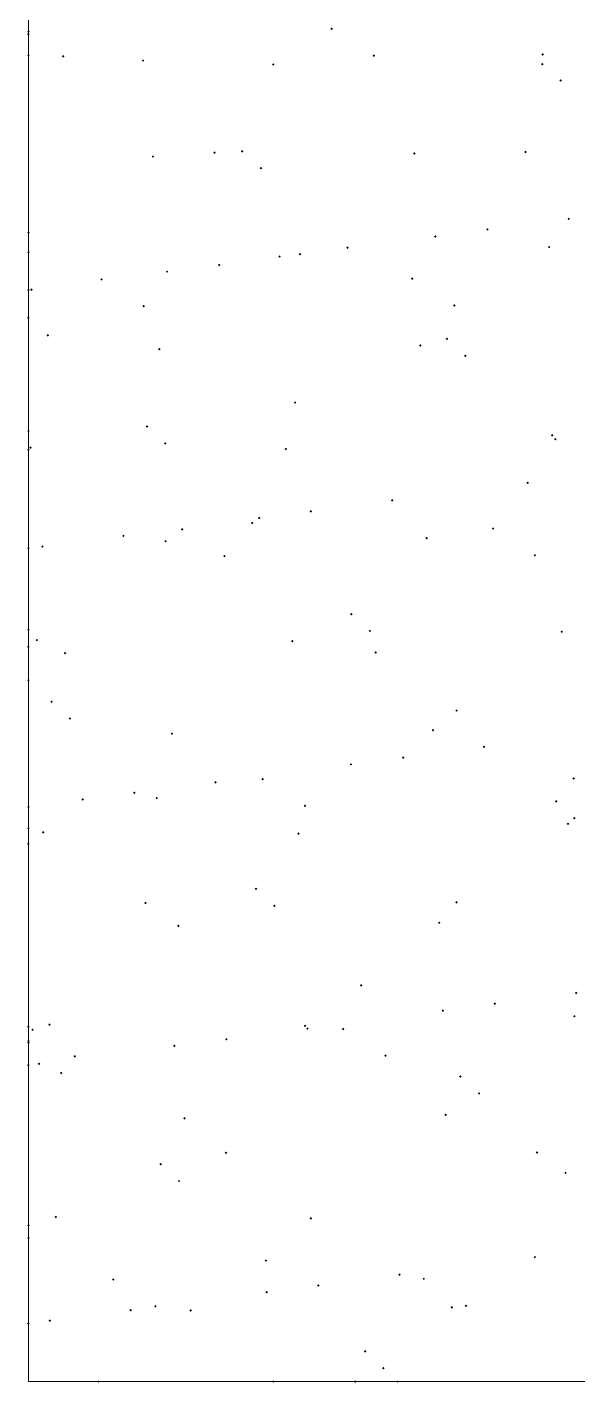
# Model space of a CAD drawing. Header units: millimetres. Extents: x 0 to 414, y 0 to 292.
# Drawn here: x 288.94 to 294.47, y 173.07 to 186.66 of the extents above; entities that cross this region are included whole.
import ezdxf

# ---------------------------------------------------------------- set-up
doc = ezdxf.new("R2010")
doc.units = ezdxf.units.MM

msp = doc.modelspace()

# ---------------------------------------------------------------- hatches: boundary and pattern name
h = msp.add_hatch(color=0)
h.dxf.hatch_style = 2
h.paths.add_polyline_path([(288.95675, 186.599336), (288.943697, 186.612389), (288.95675, 186.625442), (288.969803, 186.612389)])
h = msp.add_hatch(color=0)
h.dxf.hatch_style = 2
h.paths.add_polyline_path([(288.95675, 186.599336), (288.943697, 186.612389), (288.95675, 186.625442), (288.969803, 186.612389)])
h = msp.add_hatch(color=0)
h.dxf.hatch_style = 2
h.paths.add_polyline_path([(291.997694, 186.627558), (291.984642, 186.640611), (291.997694, 186.653664), (292.010747, 186.640611)])
h = msp.add_hatch(color=0)
h.dxf.hatch_style = 2
h.paths.add_polyline_path([(288.95675, 186.574642), (288.943697, 186.587694), (288.95675, 186.600747), (288.969803, 186.587694)])
h = msp.add_hatch(color=0)
h.dxf.hatch_style = 2
h.paths.add_polyline_path([(288.95675, 186.362975), (288.943697, 186.376028), (288.95675, 186.389081), (288.969803, 186.376028)])
h = msp.add_hatch(color=0)
h.dxf.hatch_style = 2
h.paths.add_polyline_path([(288.95675, 186.362975), (288.943697, 186.376028), (288.95675, 186.389081), (288.969803, 186.376028)])
h = msp.add_hatch(color=0)
h.dxf.hatch_style = 2
h.paths.add_polyline_path([(288.95675, 186.362975), (288.943697, 186.376028), (288.95675, 186.389081), (288.969803, 186.376028)])
h = msp.add_hatch(color=0)
h.dxf.hatch_style = 2
h.paths.add_polyline_path([(289.306, 186.352392), (289.292947, 186.365444), (289.306, 186.378497), (289.319053, 186.365444)])
h = msp.add_hatch(color=0)
h.dxf.hatch_style = 2
h.paths.add_polyline_path([(292.421028, 186.359447), (292.407975, 186.3725), (292.421028, 186.385553), (292.434081, 186.3725)])
h = msp.add_hatch(color=0)
h.dxf.hatch_style = 2
h.paths.add_polyline_path([(294.114361, 186.370031), (294.101308, 186.383083), (294.114361, 186.396136), (294.127414, 186.383083)])
h = msp.add_hatch(color=0)
h.dxf.hatch_style = 2
h.paths.add_polyline_path([(290.106806, 186.310058), (290.093753, 186.323111), (290.106806, 186.336164), (290.119858, 186.323111)])
h = msp.add_hatch(color=0)
h.dxf.hatch_style = 2
h.paths.add_polyline_path([(291.412083, 186.271253), (291.399031, 186.284306), (291.412083, 186.297358), (291.425136, 186.284306)])
h = msp.add_hatch(color=0)
h.dxf.hatch_style = 2
h.paths.add_polyline_path([(294.110833, 186.274781), (294.097781, 186.287833), (294.110833, 186.300886), (294.123886, 186.287833)])
h = msp.add_hatch(color=0)
h.dxf.hatch_style = 2
h.paths.add_polyline_path([(294.294278, 186.108975), (294.281225, 186.122028), (294.294278, 186.135081), (294.307331, 186.122028)])
h = msp.add_hatch(color=0)
h.dxf.hatch_style = 2
h.paths.add_polyline_path([(290.822944, 185.385781), (290.809892, 185.398833), (290.822944, 185.411886), (290.835997, 185.398833)])
h = msp.add_hatch(color=0)
h.dxf.hatch_style = 2
h.paths.add_polyline_path([(291.101639, 185.399892), (291.088586, 185.412944), (291.101639, 185.425997), (291.114692, 185.412944)])
h = msp.add_hatch(color=0)
h.dxf.hatch_style = 2
h.paths.add_polyline_path([(292.826722, 185.378725), (292.813669, 185.391778), (292.826722, 185.404831), (292.839775, 185.391778)])
h = msp.add_hatch(color=0)
h.dxf.hatch_style = 2
h.paths.add_polyline_path([(293.9415, 185.392836), (293.928447, 185.405889), (293.9415, 185.418942), (293.954553, 185.405889)])
h = msp.add_hatch(color=0)
h.dxf.hatch_style = 2
h.paths.add_polyline_path([(290.205583, 185.346975), (290.192531, 185.360028), (290.205583, 185.373081), (290.218636, 185.360028)])
h = msp.add_hatch(color=0)
h.dxf.hatch_style = 2
h.paths.add_polyline_path([(291.288611, 185.230558), (291.275558, 185.243611), (291.288611, 185.256664), (291.301664, 185.243611)])
h = msp.add_hatch(color=0)
h.dxf.hatch_style = 2
h.paths.add_polyline_path([(294.375417, 184.722558), (294.362364, 184.735611), (294.375417, 184.748664), (294.388469, 184.735611)])
h = msp.add_hatch(color=0)
h.dxf.hatch_style = 2
h.paths.add_polyline_path([(288.95675, 184.584975), (288.943697, 184.598028), (288.95675, 184.611081), (288.969803, 184.598028)])
h = msp.add_hatch(color=0)
h.dxf.hatch_style = 2
h.paths.add_polyline_path([(288.95675, 184.584975), (288.943697, 184.598028), (288.95675, 184.611081), (288.969803, 184.598028)])
h = msp.add_hatch(color=0)
h.dxf.hatch_style = 2
h.paths.add_polyline_path([(288.95675, 184.584975), (288.943697, 184.598028), (288.95675, 184.611081), (288.969803, 184.598028)])
h = msp.add_hatch(color=0)
h.dxf.hatch_style = 2
h.paths.add_polyline_path([(293.038389, 184.546169), (293.025336, 184.559222), (293.038389, 184.572275), (293.051442, 184.559222)])
h = msp.add_hatch(color=0)
h.dxf.hatch_style = 2
h.paths.add_polyline_path([(293.5605, 184.616725), (293.547447, 184.629778), (293.5605, 184.642831), (293.573553, 184.629778)])
h = msp.add_hatch(color=0)
h.dxf.hatch_style = 2
h.paths.add_polyline_path([(292.156444, 184.433281), (292.143392, 184.446333), (292.156444, 184.459386), (292.169497, 184.446333)])
h = msp.add_hatch(color=0)
h.dxf.hatch_style = 2
h.paths.add_polyline_path([(294.177861, 184.440336), (294.164808, 184.453389), (294.177861, 184.466442), (294.190914, 184.453389)])
h = msp.add_hatch(color=0)
h.dxf.hatch_style = 2
h.paths.add_polyline_path([(288.95675, 184.387419), (288.943697, 184.400472), (288.95675, 184.413525), (288.969803, 184.400472)])
h = msp.add_hatch(color=0)
h.dxf.hatch_style = 2
h.paths.add_polyline_path([(288.95675, 184.387419), (288.943697, 184.400472), (288.95675, 184.413525), (288.969803, 184.400472)])
h = msp.add_hatch(color=0)
h.dxf.hatch_style = 2
h.paths.add_polyline_path([(288.95675, 184.387419), (288.943697, 184.400472), (288.95675, 184.413525), (288.969803, 184.400472)])
h = msp.add_hatch(color=0)
h.dxf.hatch_style = 2
h.paths.add_polyline_path([(291.475583, 184.345086), (291.462531, 184.358139), (291.475583, 184.371192), (291.488636, 184.358139)])
h = msp.add_hatch(color=0)
h.dxf.hatch_style = 2
h.paths.add_polyline_path([(291.680194, 184.369781), (291.667142, 184.382833), (291.680194, 184.395886), (291.693247, 184.382833)])
h = msp.add_hatch(color=0)
h.dxf.hatch_style = 2
h.paths.add_polyline_path([(290.346694, 184.193392), (290.333642, 184.206444), (290.346694, 184.219497), (290.359747, 184.206444)])
h = msp.add_hatch(color=0)
h.dxf.hatch_style = 2
h.paths.add_polyline_path([(290.868806, 184.260419), (290.855753, 184.273472), (290.868806, 184.286525), (290.881858, 184.273472)])
h = msp.add_hatch(color=0)
h.dxf.hatch_style = 2
h.paths.add_polyline_path([(288.95675, 184.009947), (288.943697, 184.023), (288.95675, 184.036053), (288.969803, 184.023)])
h = msp.add_hatch(color=0)
h.dxf.hatch_style = 2
h.paths.add_polyline_path([(288.9885, 184.013475), (288.975447, 184.026528), (288.9885, 184.039581), (289.001553, 184.026528)])
h = msp.add_hatch(color=0)
h.dxf.hatch_style = 2
h.paths.add_polyline_path([(289.690528, 184.115781), (289.677475, 184.128833), (289.690528, 184.141886), (289.703581, 184.128833)])
h = msp.add_hatch(color=0)
h.dxf.hatch_style = 2
h.paths.add_polyline_path([(292.805556, 184.122836), (292.792503, 184.135889), (292.805556, 184.148942), (292.818608, 184.135889)])
h = msp.add_hatch(color=0)
h.dxf.hatch_style = 2
h.paths.add_polyline_path([(288.95675, 183.731253), (288.943697, 183.744306), (288.95675, 183.757358), (288.969803, 183.744306)])
h = msp.add_hatch(color=0)
h.dxf.hatch_style = 2
h.paths.add_polyline_path([(288.95675, 183.731253), (288.943697, 183.744306), (288.95675, 183.757358), (288.969803, 183.744306)])
h = msp.add_hatch(color=0)
h.dxf.hatch_style = 2
h.paths.add_polyline_path([(290.113861, 183.847669), (290.100808, 183.860722), (290.113861, 183.873775), (290.126914, 183.860722)])
h = msp.add_hatch(color=0)
h.dxf.hatch_style = 2
h.paths.add_polyline_path([(293.228889, 183.854725), (293.215836, 183.867778), (293.228889, 183.880831), (293.241942, 183.867778)])
h = msp.add_hatch(color=0)
h.dxf.hatch_style = 2
h.paths.add_polyline_path([(289.150778, 183.554864), (289.137725, 183.567917), (289.150778, 183.580969), (289.163831, 183.567917)])
h = msp.add_hatch(color=0)
h.dxf.hatch_style = 2
h.paths.add_polyline_path([(293.154806, 183.519586), (293.141753, 183.532639), (293.154806, 183.545692), (293.167858, 183.532639)])
h = msp.add_hatch(color=0)
h.dxf.hatch_style = 2
h.paths.add_polyline_path([(290.269083, 183.417281), (290.256031, 183.430333), (290.269083, 183.443386), (290.282136, 183.430333)])
h = msp.add_hatch(color=0)
h.dxf.hatch_style = 2
h.paths.add_polyline_path([(292.886694, 183.452558), (292.873642, 183.465611), (292.886694, 183.478664), (292.899747, 183.465611)])
h = msp.add_hatch(color=0)
h.dxf.hatch_style = 2
h.paths.add_polyline_path([(293.33825, 183.350253), (293.325197, 183.363306), (293.33825, 183.376358), (293.351303, 183.363306)])
h = msp.add_hatch(color=0)
h.dxf.hatch_style = 2
h.paths.add_polyline_path([(291.630806, 182.881058), (291.617753, 182.894111), (291.630806, 182.907164), (291.643858, 182.894111)])
h = msp.add_hatch(color=0)
h.dxf.hatch_style = 2
h.paths.add_polyline_path([(288.95675, 182.595308), (288.943697, 182.608361), (288.95675, 182.621414), (288.969803, 182.608361)])
h = msp.add_hatch(color=0)
h.dxf.hatch_style = 2
h.paths.add_polyline_path([(288.95675, 182.595308), (288.943697, 182.608361), (288.95675, 182.621414), (288.969803, 182.608361)])
h = msp.add_hatch(color=0)
h.dxf.hatch_style = 2
h.paths.add_polyline_path([(288.95675, 182.595308), (288.943697, 182.608361), (288.95675, 182.621414), (288.969803, 182.608361)])
h = msp.add_hatch(color=0)
h.dxf.hatch_style = 2
h.paths.add_polyline_path([(290.145611, 182.641169), (290.132558, 182.654222), (290.145611, 182.667275), (290.158664, 182.654222)])
h = msp.add_hatch(color=0)
h.dxf.hatch_style = 2
h.paths.add_polyline_path([(294.209611, 182.552975), (294.196558, 182.566028), (294.209611, 182.579081), (294.222664, 182.566028)])
h = msp.add_hatch(color=0)
h.dxf.hatch_style = 2
h.paths.add_polyline_path([(294.241361, 182.514169), (294.228308, 182.527222), (294.241361, 182.540275), (294.254414, 182.527222)])
h = msp.add_hatch(color=0)
h.dxf.hatch_style = 2
h.paths.add_polyline_path([(288.95675, 182.408336), (288.943697, 182.421389), (288.95675, 182.434442), (288.969803, 182.421389)])
h = msp.add_hatch(color=0)
h.dxf.hatch_style = 2
h.paths.add_polyline_path([(288.95675, 182.408336), (288.943697, 182.421389), (288.95675, 182.434442), (288.969803, 182.421389)])
h = msp.add_hatch(color=0)
h.dxf.hatch_style = 2
h.paths.add_polyline_path([(288.977917, 182.429503), (288.964864, 182.442556), (288.977917, 182.455608), (288.990969, 182.442556)])
h = msp.add_hatch(color=0)
h.dxf.hatch_style = 2
h.paths.add_polyline_path([(290.329056, 182.471836), (290.316003, 182.484889), (290.329056, 182.497942), (290.342108, 182.484889)])
h = msp.add_hatch(color=0)
h.dxf.hatch_style = 2
h.paths.add_polyline_path([(291.539083, 182.415392), (291.526031, 182.428444), (291.539083, 182.441497), (291.552136, 182.428444)])
h = msp.add_hatch(color=0)
h.dxf.hatch_style = 2
h.paths.add_polyline_path([(293.962667, 182.076725), (293.949614, 182.089778), (293.962667, 182.102831), (293.975719, 182.089778)])
h = msp.add_hatch(color=0)
h.dxf.hatch_style = 2
h.paths.add_polyline_path([(292.604472, 181.900336), (292.591419, 181.913389), (292.604472, 181.926442), (292.617525, 181.913389)])
h = msp.add_hatch(color=0)
h.dxf.hatch_style = 2
h.paths.add_polyline_path([(291.270972, 181.723947), (291.257919, 181.737), (291.270972, 181.750053), (291.284025, 181.737)])
h = msp.add_hatch(color=0)
h.dxf.hatch_style = 2
h.paths.add_polyline_path([(291.789556, 181.790975), (291.776503, 181.804028), (291.789556, 181.817081), (291.802608, 181.804028)])
h = msp.add_hatch(color=0)
h.dxf.hatch_style = 2
h.paths.add_polyline_path([(290.498389, 181.611058), (290.485336, 181.624111), (290.498389, 181.637164), (290.511442, 181.624111)])
h = msp.add_hatch(color=0)
h.dxf.hatch_style = 2
h.paths.add_polyline_path([(291.200417, 181.674558), (291.187364, 181.687611), (291.200417, 181.700664), (291.213469, 181.687611)])
h = msp.add_hatch(color=0)
h.dxf.hatch_style = 2
h.paths.add_polyline_path([(293.616944, 181.618114), (293.603892, 181.631167), (293.616944, 181.644219), (293.629997, 181.631167)])
h = msp.add_hatch(color=0)
h.dxf.hatch_style = 2
h.paths.add_polyline_path([(288.95675, 181.420558), (288.943697, 181.433611), (288.95675, 181.446664), (288.969803, 181.433611)])
h = msp.add_hatch(color=0)
h.dxf.hatch_style = 2
h.paths.add_polyline_path([(288.95675, 181.420558), (288.943697, 181.433611), (288.95675, 181.446664), (288.969803, 181.433611)])
h = msp.add_hatch(color=0)
h.dxf.hatch_style = 2
h.paths.add_polyline_path([(288.95675, 181.420558), (288.943697, 181.433611), (288.95675, 181.446664), (288.969803, 181.433611)])
h = msp.add_hatch(color=0)
h.dxf.hatch_style = 2
h.paths.add_polyline_path([(289.097861, 181.438197), (289.084808, 181.45125), (289.097861, 181.464303), (289.110914, 181.45125)])
h = msp.add_hatch(color=0)
h.dxf.hatch_style = 2
h.paths.add_polyline_path([(289.90925, 181.544031), (289.896197, 181.557083), (289.90925, 181.570136), (289.922303, 181.557083)])
h = msp.add_hatch(color=0)
h.dxf.hatch_style = 2
h.paths.add_polyline_path([(290.332583, 181.491114), (290.319531, 181.504167), (290.332583, 181.517219), (290.345636, 181.504167)])
h = msp.add_hatch(color=0)
h.dxf.hatch_style = 2
h.paths.add_polyline_path([(292.950194, 181.522864), (292.937142, 181.535917), (292.950194, 181.548969), (292.963247, 181.535917)])
h = msp.add_hatch(color=0)
h.dxf.hatch_style = 2
h.paths.add_polyline_path([(290.921722, 181.342947), (290.908669, 181.356), (290.921722, 181.369053), (290.934775, 181.356)])
h = msp.add_hatch(color=0)
h.dxf.hatch_style = 2
h.paths.add_polyline_path([(294.03675, 181.350003), (294.023697, 181.363056), (294.03675, 181.376108), (294.049803, 181.363056)])
h = msp.add_hatch(color=0)
h.dxf.hatch_style = 2
h.paths.add_polyline_path([(292.19525, 180.760864), (292.182197, 180.773917), (292.19525, 180.786969), (292.208303, 180.773917)])
h = msp.add_hatch(color=0)
h.dxf.hatch_style = 2
h.paths.add_polyline_path([(288.95675, 180.605642), (288.943697, 180.618694), (288.95675, 180.631747), (288.969803, 180.618694)])
h = msp.add_hatch(color=0)
h.dxf.hatch_style = 2
h.paths.add_polyline_path([(288.95675, 180.605642), (288.943697, 180.618694), (288.95675, 180.631747), (288.969803, 180.618694)])
h = msp.add_hatch(color=0)
h.dxf.hatch_style = 2
h.paths.add_polyline_path([(289.041417, 180.499808), (289.028364, 180.512861), (289.041417, 180.525914), (289.054469, 180.512861)])
h = msp.add_hatch(color=0)
h.dxf.hatch_style = 2
h.paths.add_polyline_path([(291.602583, 180.489225), (291.589531, 180.502278), (291.602583, 180.515331), (291.615636, 180.502278)])
h = msp.add_hatch(color=0)
h.dxf.hatch_style = 2
h.paths.add_polyline_path([(292.382222, 180.591531), (292.369169, 180.604583), (292.382222, 180.617636), (292.395275, 180.604583)])
h = msp.add_hatch(color=0)
h.dxf.hatch_style = 2
h.paths.add_polyline_path([(294.304861, 180.584475), (294.291808, 180.597528), (294.304861, 180.610581), (294.317914, 180.597528)])
h = msp.add_hatch(color=0)
h.dxf.hatch_style = 2
h.paths.add_polyline_path([(288.95675, 180.432781), (288.943697, 180.445833), (288.95675, 180.458886), (288.969803, 180.445833)])
h = msp.add_hatch(color=0)
h.dxf.hatch_style = 2
h.paths.add_polyline_path([(288.95675, 180.432781), (288.943697, 180.445833), (288.95675, 180.458886), (288.969803, 180.445833)])
h = msp.add_hatch(color=0)
h.dxf.hatch_style = 2
h.paths.add_polyline_path([(289.323639, 180.369281), (289.310586, 180.382333), (289.323639, 180.395386), (289.336692, 180.382333)])
h = msp.add_hatch(color=0)
h.dxf.hatch_style = 2
h.paths.add_polyline_path([(292.438667, 180.376336), (292.425614, 180.389389), (292.438667, 180.402442), (292.451719, 180.389389)])
h = msp.add_hatch(color=0)
h.dxf.hatch_style = 2
h.paths.add_polyline_path([(288.95675, 180.097642), (288.943697, 180.110694), (288.95675, 180.123747), (288.969803, 180.110694)])
h = msp.add_hatch(color=0)
h.dxf.hatch_style = 2
h.paths.add_polyline_path([(288.95675, 180.097642), (288.943697, 180.110694), (288.95675, 180.123747), (288.969803, 180.110694)])
h = msp.add_hatch(color=0)
h.dxf.hatch_style = 2
h.paths.add_polyline_path([(288.95675, 180.097642), (288.943697, 180.110694), (288.95675, 180.123747), (288.969803, 180.110694)])
h = msp.add_hatch(color=0)
h.dxf.hatch_style = 2
h.paths.add_polyline_path([(289.189583, 179.882447), (289.176531, 179.8955), (289.189583, 179.908553), (289.202636, 179.8955)])
h = msp.add_hatch(color=0)
h.dxf.hatch_style = 2
h.paths.add_polyline_path([(293.250056, 179.794253), (293.237003, 179.807306), (293.250056, 179.820358), (293.263108, 179.807306)])
h = msp.add_hatch(color=0)
h.dxf.hatch_style = 2
h.paths.add_polyline_path([(289.373028, 179.713114), (289.359975, 179.726167), (289.373028, 179.739219), (289.386081, 179.726167)])
h = msp.add_hatch(color=0)
h.dxf.hatch_style = 2
h.paths.add_polyline_path([(290.396083, 179.561419), (290.383031, 179.574472), (290.396083, 179.587525), (290.409136, 179.574472)])
h = msp.add_hatch(color=0)
h.dxf.hatch_style = 2
h.paths.add_polyline_path([(293.013694, 179.596697), (293.000642, 179.60975), (293.013694, 179.622803), (293.026747, 179.60975)])
h = msp.add_hatch(color=0)
h.dxf.hatch_style = 2
h.paths.add_polyline_path([(293.525222, 179.430892), (293.512169, 179.443944), (293.525222, 179.456997), (293.538275, 179.443944)])
h = msp.add_hatch(color=0)
h.dxf.hatch_style = 2
h.paths.add_polyline_path([(292.191722, 179.254503), (292.178669, 179.267556), (292.191722, 179.280608), (292.204775, 179.267556)])
h = msp.add_hatch(color=0)
h.dxf.hatch_style = 2
h.paths.add_polyline_path([(292.713833, 179.321531), (292.700781, 179.334583), (292.713833, 179.347636), (292.726886, 179.334583)])
h = msp.add_hatch(color=0)
h.dxf.hatch_style = 2
h.paths.add_polyline_path([(294.424806, 179.113392), (294.411753, 179.126444), (294.424806, 179.139497), (294.437858, 179.126444)])
h = msp.add_hatch(color=0)
h.dxf.hatch_style = 2
h.paths.add_polyline_path([(290.833528, 179.074586), (290.820475, 179.087639), (290.833528, 179.100692), (290.846581, 179.087639)])
h = msp.add_hatch(color=0)
h.dxf.hatch_style = 2
h.paths.add_polyline_path([(291.30625, 179.106336), (291.293197, 179.119389), (291.30625, 179.132442), (291.319303, 179.119389)])
h = msp.add_hatch(color=0)
h.dxf.hatch_style = 2
h.paths.add_polyline_path([(289.500028, 178.901725), (289.486975, 178.914778), (289.500028, 178.927831), (289.513081, 178.914778)])
h = msp.add_hatch(color=0)
h.dxf.hatch_style = 2
h.paths.add_polyline_path([(290.018611, 178.968753), (290.005558, 178.981806), (290.018611, 178.994858), (290.031664, 178.981806)])
h = msp.add_hatch(color=0)
h.dxf.hatch_style = 2
h.paths.add_polyline_path([(290.244389, 178.915836), (290.231336, 178.928889), (290.244389, 178.941942), (290.257442, 178.928889)])
h = msp.add_hatch(color=0)
h.dxf.hatch_style = 2
h.paths.add_polyline_path([(291.729583, 178.838225), (291.716531, 178.851278), (291.729583, 178.864331), (291.742636, 178.851278)])
h = msp.add_hatch(color=0)
h.dxf.hatch_style = 2
h.paths.add_polyline_path([(294.248417, 178.884086), (294.235364, 178.897139), (294.248417, 178.910192), (294.261469, 178.897139)])
h = msp.add_hatch(color=0)
h.dxf.hatch_style = 2
h.paths.add_polyline_path([(288.95675, 178.827642), (288.943697, 178.840694), (288.95675, 178.853747), (288.969803, 178.840694)])
h = msp.add_hatch(color=0)
h.dxf.hatch_style = 2
h.paths.add_polyline_path([(288.95675, 178.827642), (288.943697, 178.840694), (288.95675, 178.853747), (288.969803, 178.840694)])
h = msp.add_hatch(color=0)
h.dxf.hatch_style = 2
h.paths.add_polyline_path([(294.431861, 178.714753), (294.418808, 178.727806), (294.431861, 178.740858), (294.444914, 178.727806)])
h = msp.add_hatch(color=0)
h.dxf.hatch_style = 2
h.paths.add_polyline_path([(288.95675, 178.612447), (288.943697, 178.6255), (288.95675, 178.638553), (288.969803, 178.6255)])
h = msp.add_hatch(color=0)
h.dxf.hatch_style = 2
h.paths.add_polyline_path([(288.95675, 178.612447), (288.943697, 178.6255), (288.95675, 178.638553), (288.969803, 178.6255)])
h = msp.add_hatch(color=0)
h.dxf.hatch_style = 2
h.paths.add_polyline_path([(289.104917, 178.573642), (289.091864, 178.586694), (289.104917, 178.599747), (289.117969, 178.586694)])
h = msp.add_hatch(color=0)
h.dxf.hatch_style = 2
h.paths.add_polyline_path([(294.368361, 178.658308), (294.355308, 178.671361), (294.368361, 178.684414), (294.381414, 178.671361)])
h = msp.add_hatch(color=0)
h.dxf.hatch_style = 2
h.paths.add_polyline_path([(288.95675, 178.457225), (288.943697, 178.470278), (288.95675, 178.483331), (288.969803, 178.470278)])
h = msp.add_hatch(color=0)
h.dxf.hatch_style = 2
h.paths.add_polyline_path([(288.95675, 178.457225), (288.943697, 178.470278), (288.95675, 178.483331), (288.969803, 178.470278)])
h = msp.add_hatch(color=0)
h.dxf.hatch_style = 2
h.paths.add_polyline_path([(291.666083, 178.559531), (291.653031, 178.572583), (291.666083, 178.585636), (291.679136, 178.572583)])
h = msp.add_hatch(color=0)
h.dxf.hatch_style = 2
h.paths.add_polyline_path([(291.239222, 178.005669), (291.226169, 178.018722), (291.239222, 178.031775), (291.252275, 178.018722)])
h = msp.add_hatch(color=0)
h.dxf.hatch_style = 2
h.paths.add_polyline_path([(290.1315, 177.864558), (290.118447, 177.877611), (290.1315, 177.890664), (290.144553, 177.877611)])
h = msp.add_hatch(color=0)
h.dxf.hatch_style = 2
h.paths.add_polyline_path([(291.422667, 177.836336), (291.409614, 177.849389), (291.422667, 177.862442), (291.435719, 177.849389)])
h = msp.add_hatch(color=0)
h.dxf.hatch_style = 2
h.paths.add_polyline_path([(293.250056, 177.871614), (293.237003, 177.884667), (293.250056, 177.897719), (293.263108, 177.884667)])
h = msp.add_hatch(color=0)
h.dxf.hatch_style = 2
h.paths.add_polyline_path([(290.459583, 177.635253), (290.446531, 177.648306), (290.459583, 177.661358), (290.472636, 177.648306)])
h = msp.add_hatch(color=0)
h.dxf.hatch_style = 2
h.paths.add_polyline_path([(293.077194, 177.667003), (293.064142, 177.680056), (293.077194, 177.693108), (293.090247, 177.680056)])
h = msp.add_hatch(color=0)
h.dxf.hatch_style = 2
h.paths.add_polyline_path([(292.294028, 177.039058), (292.280975, 177.052111), (292.294028, 177.065164), (292.307081, 177.052111)])
h = msp.add_hatch(color=0)
h.dxf.hatch_style = 2
h.paths.add_polyline_path([(294.4495, 176.961447), (294.436447, 176.9745), (294.4495, 176.987553), (294.462553, 176.9745)])
h = msp.add_hatch(color=0)
h.dxf.hatch_style = 2
h.paths.add_polyline_path([(293.634583, 176.855614), (293.621531, 176.868667), (293.634583, 176.881719), (293.647636, 176.868667)])
h = msp.add_hatch(color=0)
h.dxf.hatch_style = 2
h.paths.add_polyline_path([(293.112472, 176.785058), (293.099419, 176.798111), (293.112472, 176.811164), (293.125525, 176.798111)])
h = msp.add_hatch(color=0)
h.dxf.hatch_style = 2
h.paths.add_polyline_path([(294.431861, 176.728614), (294.418808, 176.741667), (294.431861, 176.754719), (294.444914, 176.741667)])
h = msp.add_hatch(color=0)
h.dxf.hatch_style = 2
h.paths.add_polyline_path([(288.95675, 176.622781), (288.943697, 176.635833), (288.95675, 176.648886), (288.969803, 176.635833)])
h = msp.add_hatch(color=0)
h.dxf.hatch_style = 2
h.paths.add_polyline_path([(288.95675, 176.622781), (288.943697, 176.635833), (288.95675, 176.648886), (288.969803, 176.635833)])
h = msp.add_hatch(color=0)
h.dxf.hatch_style = 2
h.paths.add_polyline_path([(288.95675, 176.622781), (288.943697, 176.635833), (288.95675, 176.648886), (288.969803, 176.635833)])
h = msp.add_hatch(color=0)
h.dxf.hatch_style = 2
h.paths.add_polyline_path([(288.999083, 176.594558), (288.986031, 176.607611), (288.999083, 176.620664), (289.012136, 176.607611)])
h = msp.add_hatch(color=0)
h.dxf.hatch_style = 2
h.paths.add_polyline_path([(289.168417, 176.643947), (289.155364, 176.657), (289.168417, 176.670053), (289.181469, 176.657)])
h = msp.add_hatch(color=0)
h.dxf.hatch_style = 2
h.paths.add_polyline_path([(291.729583, 176.633364), (291.716531, 176.646417), (291.729583, 176.659469), (291.742636, 176.646417)])
h = msp.add_hatch(color=0)
h.dxf.hatch_style = 2
h.paths.add_polyline_path([(291.754278, 176.605142), (291.741225, 176.618194), (291.754278, 176.631247), (291.767331, 176.618194)])
h = msp.add_hatch(color=0)
h.dxf.hatch_style = 2
h.paths.add_polyline_path([(292.114111, 176.601614), (292.101058, 176.614667), (292.114111, 176.627719), (292.127164, 176.614667)])
h = msp.add_hatch(color=0)
h.dxf.hatch_style = 2
h.paths.add_polyline_path([(288.95675, 176.481669), (288.943697, 176.494722), (288.95675, 176.507775), (288.969803, 176.494722)])
h = msp.add_hatch(color=0)
h.dxf.hatch_style = 2
h.paths.add_polyline_path([(288.95675, 176.481669), (288.943697, 176.494722), (288.95675, 176.507775), (288.969803, 176.494722)])
h = msp.add_hatch(color=0)
h.dxf.hatch_style = 2
h.paths.add_polyline_path([(288.95675, 176.464031), (288.943697, 176.477083), (288.95675, 176.490136), (288.969803, 176.477083)])
h = msp.add_hatch(color=0)
h.dxf.hatch_style = 2
h.paths.add_polyline_path([(288.95675, 176.464031), (288.943697, 176.477083), (288.95675, 176.490136), (288.969803, 176.477083)])
h = msp.add_hatch(color=0)
h.dxf.hatch_style = 2
h.paths.add_polyline_path([(290.420778, 176.432281), (290.407725, 176.445333), (290.420778, 176.458386), (290.433831, 176.445333)])
h = msp.add_hatch(color=0)
h.dxf.hatch_style = 2
h.paths.add_polyline_path([(290.942889, 176.499308), (290.929836, 176.512361), (290.942889, 176.525414), (290.955942, 176.512361)])
h = msp.add_hatch(color=0)
h.dxf.hatch_style = 2
h.paths.add_polyline_path([(289.422417, 176.326447), (289.409364, 176.3395), (289.422417, 176.352553), (289.435469, 176.3395)])
h = msp.add_hatch(color=0)
h.dxf.hatch_style = 2
h.paths.add_polyline_path([(292.537444, 176.333503), (292.524392, 176.346556), (292.537444, 176.359608), (292.550497, 176.346556)])
h = msp.add_hatch(color=0)
h.dxf.hatch_style = 2
h.paths.add_polyline_path([(288.95675, 176.238253), (288.943697, 176.251306), (288.95675, 176.264358), (288.969803, 176.251306)])
h = msp.add_hatch(color=0)
h.dxf.hatch_style = 2
h.paths.add_polyline_path([(289.062583, 176.252364), (289.049531, 176.265417), (289.062583, 176.278469), (289.075636, 176.265417)])
h = msp.add_hatch(color=0)
h.dxf.hatch_style = 2
h.paths.add_polyline_path([(289.284833, 176.160642), (289.271781, 176.173694), (289.284833, 176.186747), (289.297886, 176.173694)])
h = msp.add_hatch(color=0)
h.dxf.hatch_style = 2
h.paths.add_polyline_path([(293.288861, 176.125364), (293.275808, 176.138417), (293.288861, 176.151469), (293.301914, 176.138417)])
h = msp.add_hatch(color=0)
h.dxf.hatch_style = 2
h.paths.add_polyline_path([(293.475833, 175.956031), (293.462781, 175.969083), (293.475833, 175.982136), (293.488886, 175.969083)])
h = msp.add_hatch(color=0)
h.dxf.hatch_style = 2
h.paths.add_polyline_path([(293.140694, 175.740836), (293.127642, 175.753889), (293.140694, 175.766942), (293.153747, 175.753889)])
h = msp.add_hatch(color=0)
h.dxf.hatch_style = 2
h.paths.add_polyline_path([(290.523083, 175.705558), (290.510031, 175.718611), (290.523083, 175.731664), (290.536136, 175.718611)])
h = msp.add_hatch(color=0)
h.dxf.hatch_style = 2
h.paths.add_polyline_path([(290.939361, 175.359836), (290.926308, 175.372889), (290.939361, 175.385942), (290.952414, 175.372889)])
h = msp.add_hatch(color=0)
h.dxf.hatch_style = 2
h.paths.add_polyline_path([(294.057917, 175.363364), (294.044864, 175.376417), (294.057917, 175.389469), (294.070969, 175.376417)])
h = msp.add_hatch(color=0)
h.dxf.hatch_style = 2
h.paths.add_polyline_path([(290.283194, 175.246947), (290.270142, 175.26), (290.283194, 175.273053), (290.296247, 175.26)])
h = msp.add_hatch(color=0)
h.dxf.hatch_style = 2
h.paths.add_polyline_path([(290.466639, 175.077614), (290.453586, 175.090667), (290.466639, 175.103719), (290.479692, 175.090667)])
h = msp.add_hatch(color=0)
h.dxf.hatch_style = 2
h.paths.add_polyline_path([(294.343667, 175.158753), (294.330614, 175.171806), (294.343667, 175.184858), (294.356719, 175.171806)])
h = msp.add_hatch(color=0)
h.dxf.hatch_style = 2
h.paths.add_polyline_path([(288.95675, 174.633114), (288.943697, 174.646167), (288.95675, 174.659219), (288.969803, 174.646167)])
h = msp.add_hatch(color=0)
h.dxf.hatch_style = 2
h.paths.add_polyline_path([(288.95675, 174.633114), (288.943697, 174.646167), (288.95675, 174.659219), (288.969803, 174.646167)])
h = msp.add_hatch(color=0)
h.dxf.hatch_style = 2
h.paths.add_polyline_path([(288.95675, 174.633114), (288.943697, 174.646167), (288.95675, 174.659219), (288.969803, 174.646167)])
h = msp.add_hatch(color=0)
h.dxf.hatch_style = 2
h.paths.add_polyline_path([(289.231917, 174.717781), (289.218864, 174.730833), (289.231917, 174.743886), (289.244969, 174.730833)])
h = msp.add_hatch(color=0)
h.dxf.hatch_style = 2
h.paths.add_polyline_path([(291.789556, 174.703669), (291.776503, 174.716722), (291.789556, 174.729775), (291.802608, 174.716722)])
h = msp.add_hatch(color=0)
h.dxf.hatch_style = 2
h.paths.add_polyline_path([(288.95675, 174.506114), (288.943697, 174.519167), (288.95675, 174.532219), (288.969803, 174.519167)])
h = msp.add_hatch(color=0)
h.dxf.hatch_style = 2
h.paths.add_polyline_path([(288.95675, 174.506114), (288.943697, 174.519167), (288.95675, 174.532219), (288.969803, 174.519167)])
h = msp.add_hatch(color=0)
h.dxf.hatch_style = 2
h.paths.add_polyline_path([(291.338, 174.280336), (291.324947, 174.293389), (291.338, 174.306442), (291.351053, 174.293389)])
h = msp.add_hatch(color=0)
h.dxf.hatch_style = 2
h.paths.add_polyline_path([(294.03675, 174.315614), (294.023697, 174.328667), (294.03675, 174.341719), (294.049803, 174.328667)])
h = msp.add_hatch(color=0)
h.dxf.hatch_style = 2
h.paths.add_polyline_path([(289.806944, 174.089836), (289.793892, 174.102889), (289.806944, 174.115942), (289.819997, 174.102889)])
h = msp.add_hatch(color=0)
h.dxf.hatch_style = 2
h.paths.add_polyline_path([(292.678556, 174.139225), (292.665503, 174.152278), (292.678556, 174.165331), (292.691608, 174.152278)])
h = msp.add_hatch(color=0)
h.dxf.hatch_style = 2
h.paths.add_polyline_path([(292.921972, 174.096892), (292.908919, 174.109944), (292.921972, 174.122997), (292.935025, 174.109944)])
h = msp.add_hatch(color=0)
h.dxf.hatch_style = 2
h.paths.add_polyline_path([(291.345056, 173.962836), (291.332003, 173.975889), (291.345056, 173.988942), (291.358108, 173.975889)])
h = msp.add_hatch(color=0)
h.dxf.hatch_style = 2
h.paths.add_polyline_path([(291.863639, 174.029864), (291.850586, 174.042917), (291.863639, 174.055969), (291.876692, 174.042917)])
h = msp.add_hatch(color=0)
h.dxf.hatch_style = 2
h.paths.add_polyline_path([(290.230278, 173.821725), (290.217225, 173.834778), (290.230278, 173.847831), (290.243331, 173.834778)])
h = msp.add_hatch(color=0)
h.dxf.hatch_style = 2
h.paths.add_polyline_path([(293.204194, 173.811142), (293.191142, 173.824194), (293.204194, 173.837247), (293.217247, 173.824194)])
h = msp.add_hatch(color=0)
h.dxf.hatch_style = 2
h.paths.add_polyline_path([(293.345306, 173.825253), (293.332253, 173.838306), (293.345306, 173.851358), (293.358358, 173.838306)])
h = msp.add_hatch(color=0)
h.dxf.hatch_style = 2
h.paths.add_polyline_path([(289.171944, 173.677086), (289.158892, 173.690139), (289.171944, 173.703192), (289.184997, 173.690139)])
h = msp.add_hatch(color=0)
h.dxf.hatch_style = 2
h.paths.add_polyline_path([(289.983333, 173.782919), (289.970281, 173.795972), (289.983333, 173.809025), (289.996386, 173.795972)])
h = msp.add_hatch(color=0)
h.dxf.hatch_style = 2
h.paths.add_polyline_path([(290.583056, 173.779392), (290.570003, 173.792444), (290.583056, 173.805497), (290.596108, 173.792444)])
h = msp.add_hatch(color=0)
h.dxf.hatch_style = 2
h.paths.add_polyline_path([(288.95675, 173.648864), (288.943697, 173.661917), (288.95675, 173.674969), (288.969803, 173.661917)])
h = msp.add_hatch(color=0)
h.dxf.hatch_style = 2
h.paths.add_polyline_path([(288.95675, 173.648864), (288.943697, 173.661917), (288.95675, 173.674969), (288.969803, 173.661917)])
h = msp.add_hatch(color=0)
h.dxf.hatch_style = 2
h.paths.add_polyline_path([(288.95675, 173.648864), (288.943697, 173.661917), (288.95675, 173.674969), (288.969803, 173.661917)])
h = msp.add_hatch(color=0)
h.dxf.hatch_style = 2
h.paths.add_polyline_path([(292.332833, 173.370169), (292.319781, 173.383222), (292.332833, 173.396275), (292.345886, 173.383222)])
h = msp.add_hatch(color=0)
h.dxf.hatch_style = 2
h.paths.add_polyline_path([(292.516278, 173.200836), (292.503225, 173.213889), (292.516278, 173.226942), (292.529331, 173.213889)])
h = msp.add_hatch(color=0)
h.dxf.hatch_style = 2
h.paths.add_polyline_path([(289.658778, 173.066781), (289.645725, 173.079833), (289.658778, 173.092886), (289.671831, 173.079833)])
h = msp.add_hatch(color=0)
h.dxf.hatch_style = 2
h.paths.add_polyline_path([(289.658778, 173.066781), (289.645725, 173.079833), (289.658778, 173.092886), (289.671831, 173.079833)])
h = msp.add_hatch(color=0)
h.dxf.hatch_style = 2
h.paths.add_polyline_path([(289.658778, 173.066781), (289.645725, 173.079833), (289.658778, 173.092886), (289.671831, 173.079833)])
h = msp.add_hatch(color=0)
h.dxf.hatch_style = 2
h.paths.add_polyline_path([(291.412083, 173.066781), (291.399031, 173.079833), (291.412083, 173.092886), (291.425136, 173.079833)])
h = msp.add_hatch(color=0)
h.dxf.hatch_style = 2
h.paths.add_polyline_path([(292.234056, 173.066781), (292.221003, 173.079833), (292.234056, 173.092886), (292.247108, 173.079833)])
h = msp.add_hatch(color=0)
h.dxf.hatch_style = 2
h.paths.add_polyline_path([(292.234056, 173.066781), (292.221003, 173.079833), (292.234056, 173.092886), (292.247108, 173.079833)])
h = msp.add_hatch(color=0)
h.dxf.hatch_style = 2
h.paths.add_polyline_path([(292.660917, 173.066781), (292.647864, 173.079833), (292.660917, 173.092886), (292.673969, 173.079833)])

# ---------------------------------------------------------------- linework, layer by layer
at = {"color": 0, "lineweight": 0}
for points in [[(288.95675, 191.791167), (288.95675, 173.079833)], [(318.163222, 173.079833), (288.95675, 173.079833)]]:
    msp.add_lwpolyline(points, dxfattribs=at)

doc.saveas('drawing.dxf')
